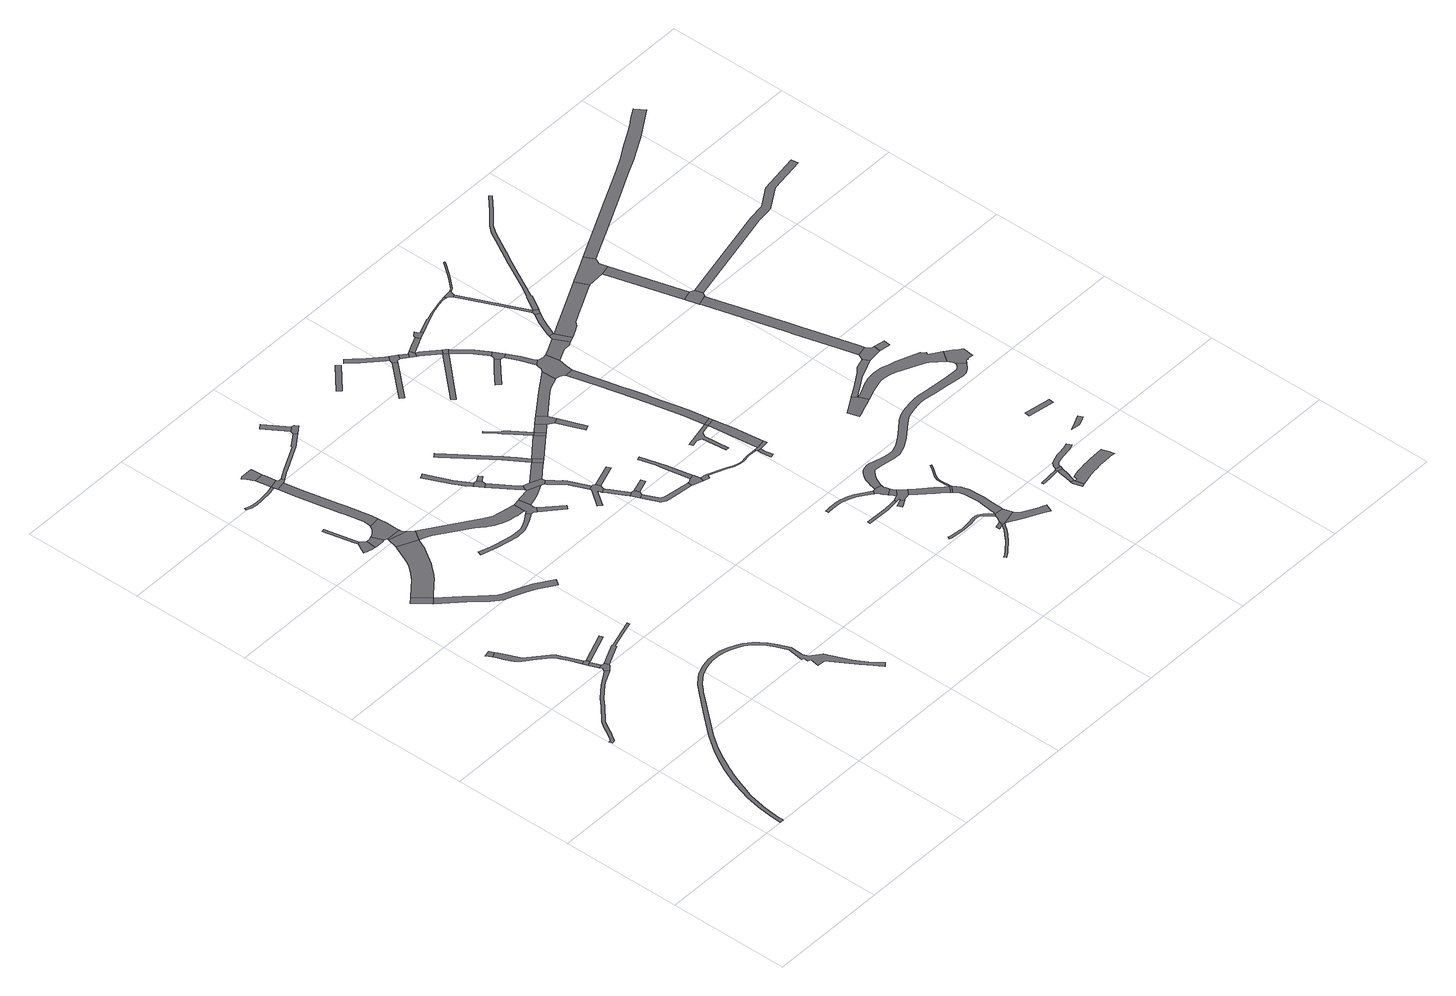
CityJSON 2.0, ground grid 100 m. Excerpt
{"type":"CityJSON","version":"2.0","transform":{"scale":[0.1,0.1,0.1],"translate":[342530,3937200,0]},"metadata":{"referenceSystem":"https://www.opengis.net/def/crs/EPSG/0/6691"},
"CityObjects":{
"road1":{"type":"Road","attributes":{"RoadStructureAttribute.sectionType":"1"},"geometry":[{"type":"MultiSurface","lod":"1","boundaries":[[[0,1,2,3,4,5,6,7,8,9,10,11,12,13,14,15,16,17,18,19,20,21,22,23,24,25,26,27,28,29,30]]]}]},
"road2":{"type":"Road","geometry":[{"type":"MultiSurface","lod":"1","boundaries":[[[31,32,33,34]]]}]},
"road3":{"type":"Road","attributes":{"RoadStructureAttribute.sectionType":"1"},"geometry":[{"type":"MultiSurface","lod":"1","boundaries":[[[35,36,37,38,39,40,41,42,43,44,45,46,47,48,49,50,51,52,53,54,55,56,57,58,59,60,61,32,31]]]}]},
"road4":{"type":"Road","attributes":{"RoadStructureAttribute.sectionType":"1"},"geometry":[{"type":"MultiSurface","lod":"1","boundaries":[[[62,63,64,65]]]}]},
"road5":{"type":"Road","geometry":[{"type":"MultiSurface","lod":"1","boundaries":[[[64,66,67,48,47,65]]]}]},
"road6":{"type":"Road","geometry":[{"type":"MultiSurface","lod":"1","boundaries":[[[68,69,63,62,70,30,29,71,72,73,74]]]}]},
"road7":{"type":"Road","attributes":{"RoadStructureAttribute.sectionType":"1"},"geometry":[{"type":"MultiSurface","lod":"1","boundaries":[[[75,76,77,78,79,80,81,82,83,84,85,86,87,88,89,90,91,92,93,94,95,96,97,98,99,100,101,102,103,104,105,106,107,108,109,110,111,112,113,114,115,116,117,118,119,120,121,122,123,124,125,126,127,128,129,130,131,132,133,134,135,136,137,138,139,140,141,142,143,144,145,146,147,148,149,150,151,152,153,154,155,156,157,158,159,160,161,162,163,164,165,166,167,168,169,170,171,172,173,174,175,176,177,178,179,180,181,182,183,184]]]}]},
"road8":{"type":"Road","geometry":[{"type":"MultiSurface","lod":"1","boundaries":[[[185,186,187,188]]]}]},
"road9":{"type":"Road","attributes":{"RoadStructureAttribute.sectionType":"1"},"geometry":[{"type":"MultiSurface","lod":"1","boundaries":[[[66,189,190,67]]]}]},
"road10":{"type":"Road","attributes":{"RoadStructureAttribute.sectionType":"1"},"geometry":[{"type":"MultiSurface","lod":"1","boundaries":[[[73,191,192,193,194,195,196,197,198,74]]]}]},
"road11":{"type":"Road","attributes":{"function":"3","RoadStructureAttribute.sectionType":"1"},"geometry":[{"type":"MultiSurface","lod":"1","boundaries":[[[187,199,200,201,202,203,204,205,206,207,208,209,210,211,212,213,214,215,188]]]}]},
"road12":{"type":"Road","attributes":{"RoadStructureAttribute.sectionType":"1"},"geometry":[{"type":"MultiSurface","lod":"1","boundaries":[[[216,217,218,219,220,221,222,223,224,225,226,227,228,229,230,231,232,233,234,235,236,237,187,186]]]}]},
"road13":{"type":"Road","geometry":[{"type":"MultiSurface","lod":"1","boundaries":[[[238,239,240,241,242,243,244,245,246,247,248,249]]]}]},
"road14":{"type":"Road","attributes":{"RoadStructureAttribute.sectionType":"1"},"geometry":[{"type":"MultiSurface","lod":"1","boundaries":[[[250,251,252,253,238,249]]]}]},
"road15":{"type":"Road","attributes":{"RoadStructureAttribute.sectionType":"1"},"geometry":[{"type":"MultiSurface","lod":"1","boundaries":[[[254,255,256,257,258,259,260,247,246]]]}]},
"road16":{"type":"Road","attributes":{"RoadStructureAttribute.sectionType":"1"},"geometry":[{"type":"MultiSurface","lod":"1","boundaries":[[[261,262,263,264,265,266,267,268,269,270,271,272]]]}]},
"road17":{"type":"Road","geometry":[{"type":"MultiSurface","lod":"1","boundaries":[[[273,208,207,274,275,276]]]}]},
"road18":{"type":"Road","geometry":[{"type":"MultiSurface","lod":"1","boundaries":[[[277,278,279,280,281,282,283,284,258,257,285,286]]]}]},
"road19":{"type":"Road","attributes":{"function":"3","RoadStructureAttribute.sectionType":"1"},"geometry":[{"type":"MultiSurface","lod":"1","boundaries":[[[287,288,286,285,273,276]]]}]},
"road20":{"type":"Road","attributes":{"function":"3","RoadStructureAttribute.sectionType":"1"},"geometry":[{"type":"MultiSurface","lod":"1","boundaries":[[[280,289,290,291,292,293,294,295,296,297,298,299,300,301,302,281]]]}]},
"road21":{"type":"Road","attributes":{"function":"3","RoadStructureAttribute.sectionType":"1"},"geometry":[{"type":"MultiSurface","lod":"1","boundaries":[[[272,303,304,305,306,307]]]}]},
"road22":{"type":"Road","geometry":[{"type":"MultiSurface","lod":"1","boundaries":[[[306,308,309,310,311,312,307]]]}]},
"road23":{"type":"Road","geometry":[{"type":"MultiSurface","lod":"1","boundaries":[[[296,295,313,314,315,303,272,271]]]}]},
"road24":{"type":"Road","attributes":{"RoadStructureAttribute.sectionType":"1"},"geometry":[{"type":"MultiSurface","lod":"1","boundaries":[[[316,317,318,319,320,321,322,323,324,325,326,327,328,329,330,331,332]]]}]},
"road25":{"type":"Road","attributes":{"RoadStructureAttribute.sectionType":"1"},"geometry":[{"type":"MultiSurface","lod":"1","boundaries":[[[333,334,335,336,274,207,337,338,339,340,341,342,343,344,345,346,347,348,349,350,351,352,353,354,355,356,357,358,359,360]]]}]},
"road26":{"type":"Road","attributes":{"RoadStructureAttribute.sectionType":"1"},"geometry":[{"type":"MultiSurface","lod":"1","boundaries":[[[361,362,363,364,365,366,314,313,367,368,369,370,371]]]}]},
"road27":{"type":"Road","geometry":[{"type":"MultiSurface","lod":"1","boundaries":[[[359,372,332,331,373,374,375,376,377,378,360]]]}]},
"road28":{"type":"Road","attributes":{"RoadStructureAttribute.sectionType":"1"},"geometry":[{"type":"MultiSurface","lod":"1","boundaries":[[[379,380,381,382,383,384,385,386]]]}]},
"road29":{"type":"Road","attributes":{"RoadStructureAttribute.sectionType":"1"},"geometry":[{"type":"MultiSurface","lod":"1","boundaries":[[[387,388,389,390]]]}]},
"road30":{"type":"Road","attributes":{"RoadStructureAttribute.sectionType":"1"},"geometry":[{"type":"MultiSurface","lod":"1","boundaries":[[[391,392,393,375,374]]]}]},
"road31":{"type":"Road","geometry":[{"type":"MultiSurface","lod":"1","boundaries":[[[394,395,396,386,385,397]]]}]},
"road32":{"type":"Road","geometry":[{"type":"MultiSurface","lod":"1","boundaries":[[[361,371,398,399,387,390]]]}]},
"road33":{"type":"Road","attributes":{"RoadStructureAttribute.sectionType":"1"},"geometry":[{"type":"MultiSurface","lod":"1","boundaries":[[[400,401,402,403,404,394,397]]]}]},
"road34":{"type":"Road","attributes":{"RoadStructureAttribute.sectionType":"1"},"geometry":[{"type":"MultiSurface","lod":"1","boundaries":[[[405,378,377,406,407,408,409,410]]]}]},
"road35":{"type":"Road","geometry":[{"type":"MultiSurface","lod":"1","boundaries":[[[395,411,412,396]]]}]},
"road36":{"type":"Road","geometry":[{"type":"MultiSurface","lod":"1","boundaries":[[[409,413,414,415,416,403,402,410]]]}]},
"road37":{"type":"Road","geometry":[{"type":"MultiSurface","lod":"1","boundaries":[[[417,418,419,420,421,422,423,424,425,426,427,428,429,430,431]]]}]},
"road38":{"type":"Road","attributes":{"RoadStructureAttribute.sectionType":"1"},"geometry":[{"type":"MultiSurface","lod":"1","boundaries":[[[432,433,434,435,414,413,436,437,438,439,425,424]]]}]},
"road39":{"type":"Road","attributes":{"RoadStructureAttribute.sectionType":"1"},"geometry":[{"type":"MultiSurface","lod":"1","boundaries":[[[440,441,442,443,444,445,446,447,448]]]}]},
"road40":{"type":"Road","attributes":{"RoadStructureAttribute.sectionType":"1"},"geometry":[{"type":"MultiSurface","lod":"1","boundaries":[[[447,449,450,416,415,451,452,453,454]]]}]},
"road41":{"type":"Road","attributes":{"RoadStructureAttribute.sectionType":"1"},"geometry":[{"type":"MultiSurface","lod":"1","boundaries":[[[455,456,457,458,459,460,461,462,417,431]]]}]},
"road42":{"type":"Road","geometry":[{"type":"MultiSurface","lod":"1","boundaries":[[[459,458,463,464,465,466,467]]]}]},
"road43":{"type":"Road","geometry":[{"type":"MultiSurface","lod":"1","boundaries":[[[468,448,447,454]]]}]},
"road44":{"type":"Road","attributes":{"RoadStructureAttribute.sectionType":"1"},"geometry":[{"type":"MultiSurface","lod":"1","boundaries":[[[469,470,421,420]]]}]},
"road45":{"type":"Road","geometry":[{"type":"MultiSurface","lod":"1","boundaries":[[[466,471,472,467]]]}]},
"road46":{"type":"Road","attributes":{"RoadStructureAttribute.sectionType":"1"},"geometry":[{"type":"MultiSurface","lod":"1","boundaries":[[[473,474,475,476,465,464,477,478,479,480,481,482,483,484,485,486]]]}]},
"road47":{"type":"Road","attributes":{"RoadStructureAttribute.sectionType":"1"},"geometry":[{"type":"MultiSurface","lod":"1","boundaries":[[[448,468,487,488]]]}]},
"road48":{"type":"Road","attributes":{"RoadStructureAttribute.sectionType":"1"},"geometry":[{"type":"MultiSurface","lod":"1","boundaries":[[[489,490,491,492,493,494,495,496,497,498,499,500,488]]]}]},
"road49":{"type":"Road","attributes":{"RoadStructureAttribute.sectionType":"1"},"geometry":[{"type":"MultiSurface","lod":"1","boundaries":[[[501,502,503,504]]]}]},
"road50":{"type":"Road","geometry":[{"type":"MultiSurface","lod":"1","boundaries":[[[505,506,507,508,509,486,485,510,511]]]}]},
"road51":{"type":"Road","geometry":[{"type":"MultiSurface","lod":"1","boundaries":[[[487,512,489,488]]]}]},
"road52":{"type":"Road","attributes":{"RoadStructureAttribute.sectionType":"1"},"geometry":[{"type":"MultiSurface","lod":"1","boundaries":[[[513,514,515,516,517,518,507,506]]]}]},
"road53":{"type":"Road","attributes":{"RoadStructureAttribute.sectionType":"1"},"geometry":[{"type":"MultiSurface","lod":"1","boundaries":[[[519,489,512,520]]]}]},
"road54":{"type":"Road","attributes":{"RoadStructureAttribute.sectionType":"1"},"geometry":[{"type":"MultiSurface","lod":"1","boundaries":[[[521,522,523,524]]]}]},
"road55":{"type":"Road","geometry":[{"type":"MultiSurface","lod":"1","boundaries":[[[525,526,527,519,520,528,529,530]]]}]},
"road56":{"type":"Road","attributes":{"RoadStructureAttribute.sectionType":"1"},"geometry":[{"type":"MultiSurface","lod":"1","boundaries":[[[528,531,532,529]]]}]},
"road57":{"type":"Road","attributes":{"RoadStructureAttribute.sectionType":"1"},"geometry":[{"type":"MultiSurface","lod":"1","boundaries":[[[533,534,535,536,537,538,539,540,541]]]}]},
"road58":{"type":"Road","attributes":{"RoadStructureAttribute.sectionType":"1"},"geometry":[{"type":"MultiSurface","lod":"1","boundaries":[[[542,543,544,545,546,547,548,549]]]}]},
"road59":{"type":"Road","attributes":{"RoadStructureAttribute.sectionType":"1"},"geometry":[{"type":"MultiSurface","lod":"1","boundaries":[[[550,551,552,553,554,555,556,557,558,559,560,561,562,563,564,565,566]]]}]},
"road60":{"type":"Road","attributes":{"RoadStructureAttribute.sectionType":"1"},"geometry":[{"type":"MultiSurface","lod":"1","boundaries":[[[510,567,568,569,570,571,572,573,574,575,576,577,578,579,580,581,582,583,584,511]]]}]},
"road61":{"type":"Road","attributes":{"RoadStructureAttribute.sectionType":"1"},"geometry":[{"type":"MultiSurface","lod":"1","boundaries":[[[585,586,587,588,589,590,591,592,593,594,595,596,597,598,599,600,601,602]]]}]},
"road62":{"type":"Road","geometry":[{"type":"MultiSurface","lod":"1","boundaries":[[[603,604,605,533,541,521,524]]]}]},
"road63":{"type":"Road","attributes":{"RoadStructureAttribute.sectionType":"1"},"geometry":[{"type":"MultiSurface","lod":"1","boundaries":[[[606,607,608,609,610,611,612,613,614,615,616,617,618,619,620,621,622,623,624,625,626,627,628,629,630,631]]]}]},
"road64":{"type":"Road","attributes":{"RoadStructureAttribute.sectionType":"1"},"geometry":[{"type":"MultiSurface","lod":"1","boundaries":[[[632,633,605,604]]]}]},
"road65":{"type":"Road","geometry":[{"type":"MultiSurface","lod":"1","boundaries":[[[634,635,636,637]]]}]},
"road66":{"type":"Road","attributes":{"RoadStructureAttribute.sectionType":"1"},"geometry":[{"type":"MultiSurface","lod":"1","boundaries":[[[638,639,640,641,642,643,644,645,646,525,530]]]}]},
"road67":{"type":"Road","geometry":[{"type":"MultiSurface","lod":"1","boundaries":[[[647,633,632,648,649,650]]]}]},
"road68":{"type":"Road","attributes":{"RoadStructureAttribute.sectionType":"1"},"geometry":[{"type":"MultiSurface","lod":"1","boundaries":[[[651,652,653,654,655,656,657,658,655,659,660,661]]]}]},
"road69":{"type":"Road","geometry":[{"type":"MultiSurface","lod":"1","boundaries":[[[662,663,664,665,666,550,566,667,668,669,670]]]}]},
"road70":{"type":"Road","geometry":[{"type":"MultiSurface","lod":"1","boundaries":[[[671,672,585,673]]]}]},
"road71":{"type":"Road","attributes":{"RoadStructureAttribute.sectionType":"1"},"geometry":[{"type":"MultiSurface","lod":"1","boundaries":[[[669,674,675,676,677,670]]]}]},
"road72":{"type":"Road","geometry":[{"type":"MultiSurface","lod":"1","boundaries":[[[678,679,680,681,637,636,682,683,684,685,676,675,542,549]]]}]},
"road73":{"type":"Road","attributes":{"RoadStructureAttribute.sectionType":"1"},"geometry":[{"type":"MultiSurface","lod":"1","boundaries":[[[686,687,688,689,690,691,692,693,694,695,686,696,697,698,699,700,701]]]}]},
"road74":{"type":"Road","attributes":{"RoadStructureAttribute.sectionType":"1"},"geometry":[{"type":"MultiSurface","lod":"1","boundaries":[[[649,702,703,656,704,705,706,707,650]]]}]},
"road75":{"type":"Road","attributes":{"RoadStructureAttribute.sectionType":"1"},"geometry":[{"type":"MultiSurface","lod":"1","boundaries":[[[708,709,710,711,712,713,714,715,716]]]}]},
"road76":{"type":"Road","attributes":{"RoadStructureAttribute.sectionType":"1"},"geometry":[{"type":"MultiSurface","lod":"1","boundaries":[[[717,718,719,720,721,722]]]}]},
"road77":{"type":"Road","attributes":{"RoadStructureAttribute.sectionType":"1"},"geometry":[{"type":"MultiSurface","lod":"1","boundaries":[[[723,724,725,647,650,726,727,728,729]]]}]},
"road78":{"type":"Road","geometry":[{"type":"MultiSurface","lod":"1","boundaries":[[[716,730,698,697,576,575,731,708]]]}]},
"road79":{"type":"Road","geometry":[{"type":"MultiSurface","lod":"1","boundaries":[[[732,704,656,655,654]]]}]},
"road80":{"type":"Road","geometry":[{"type":"MultiSurface","lod":"1","boundaries":[[[733,606,631,734,673,585,602,735]]]}]},
"road81":{"type":"Road","attributes":{"RoadStructureAttribute.sectionType":"1"},"geometry":[{"type":"MultiSurface","lod":"1","boundaries":[[[736,737,738,739,740,741,742,743,744,745,746,747,685,684,748,749,750,751,752,753,754]]]}]},
"road82":{"type":"Road","geometry":[{"type":"MultiSurface","lod":"1","boundaries":[[[755,687,686,701]]]}]},
"road83":{"type":"Road","geometry":[{"type":"MultiSurface","lod":"1","boundaries":[[[756,757,758,759,760,761,723,729]]]}]},
"road84":{"type":"Road","attributes":{"RoadStructureAttribute.sectionType":"1"},"geometry":[{"type":"MultiSurface","lod":"1","boundaries":[[[762,763,764,765,766,767,768,769,770,735,602]]]}]},
"road85":{"type":"Road","attributes":{"RoadStructureAttribute.sectionType":"1"},"geometry":[{"type":"MultiSurface","lod":"1","boundaries":[[[733,771,772,773,774,775,776,777,778,779,780,781,782,783,784,785,786,606]]]}]},
"road86":{"type":"Road","attributes":{"RoadStructureAttribute.sectionType":"1"},"geometry":[{"type":"MultiSurface","lod":"1","boundaries":[[[787,788,789,790,791,687,755,792,793,794,795,796,797,798,799]]]}]},
"road87":{"type":"Road","geometry":[{"type":"MultiSurface","lod":"1","boundaries":[[[800,722,721,801,802,651,661]]]}]},
"road88":{"type":"Road","geometry":[{"type":"MultiSurface","lod":"1","boundaries":[[[803,778,777,804,805,736,754]]]}]},
"road89":{"type":"Road","attributes":{"RoadStructureAttribute.sectionType":"1"},"geometry":[{"type":"MultiSurface","lod":"1","boundaries":[[[806,807,808,809,810,811,812,802,801]]]}]},
"road90":{"type":"Road","geometry":[{"type":"MultiSurface","lod":"1","boundaries":[[[642,813,814,815,799,798,816,817,818,819,820,821,822,823,824,825,826,808,807,827,828,829,643]]]}]},
"road91":{"type":"Road","attributes":{"RoadStructureAttribute.sectionType":"1"},"geometry":[{"type":"MultiSurface","lod":"1","boundaries":[[[805,830,831,832,833,834,835,836,837,838,839,840,841,842,843,844,845,846,847,848,736]]]}]},
"road92":{"type":"Road","attributes":{"RoadStructureAttribute.sectionType":"1"},"geometry":[{"type":"MultiSurface","lod":"1","boundaries":[[[756,849,850,851,852,853,854,855,856,857,858,859,860,861,862,863,757]]]}]},
"road93":{"type":"Road","attributes":{"RoadStructureAttribute.sectionType":"1"},"geometry":[{"type":"MultiSurface","lod":"1","boundaries":[[[864,865,866,867,868,820,819,869,870,871,872]]]}]},
"road94":{"type":"Road","geometry":[{"type":"MultiSurface","lod":"1","boundaries":[[[873,874,875,876,864,872]]]}]},
"road95":{"type":"Road","attributes":{"RoadStructureAttribute.sectionType":"1"},"geometry":[{"type":"MultiSurface","lod":"1","boundaries":[[[877,878,879,880,881,882,883,884,885,886,887]]]}]},
"road96":{"type":"Road","geometry":[{"type":"MultiSurface","lod":"1","boundaries":[[[888,889,890,891,892,893,894,895,896]]]}]},
"road97":{"type":"Road","attributes":{"RoadStructureAttribute.sectionType":"1"},"geometry":[{"type":"MultiSurface","lod":"1","boundaries":[[[897,898,899,876,875,900,901,902,903,904]]]}]},
"road98":{"type":"Road","geometry":[{"type":"MultiSurface","lod":"1","boundaries":[[[905,906,907,857,856,908,909,910,911,912,913,914]]]}]},
"road99":{"type":"Road","attributes":{"RoadStructureAttribute.sectionType":"1"},"geometry":[{"type":"MultiSurface","lod":"1","boundaries":[[[915,916,917,892,891,918,919,920,921,887]]]}]},
"road100":{"type":"Road","attributes":{"RoadStructureAttribute.sectionType":"1"},"geometry":[{"type":"MultiSurface","lod":"1","boundaries":[[[922,911,910,923,924]]]}]},
"road101":{"type":"Road","geometry":[{"type":"MultiSurface","lod":"1","boundaries":[[[877,887,921,925,926]]]}]},
"road102":{"type":"Road","geometry":[{"type":"MultiSurface","lod":"1","boundaries":[[[927,928,904,903,929,922,924]]]}]},
"road103":{"type":"Road","attributes":{"RoadStructureAttribute.sectionType":"1"},"geometry":[{"type":"MultiSurface","lod":"1","boundaries":[[[930,931,932,933,934,935,936,937,938,939,940,941,942,943,944,945,946,947,948,949,950,951,952,953,954,955,956,957,958,959,960,961,962,963,964,965,966,967,665,664,968,969,970,971,972,973,974,975,976,977,978,979,980,981,982,983,984,985,986,987,988,989,990,991,992,993,994,995,996]]]}]},
"road104":{"type":"Road","geometry":[{"type":"MultiSurface","lod":"1","boundaries":[[[997,998,999,1000,1001,1002,1003,1004,1005,1006,1007,1008,1009]]]}]},
"road105":{"type":"Road","attributes":{"RoadStructureAttribute.sectionType":"1"},"geometry":[{"type":"MultiSurface","lod":"1","boundaries":[[[1010,1011,1012,1013,1014,1015,1016,1017,1018,1019,1020,1021,1022,905,914]]]}]},
"road106":{"type":"Road","attributes":{"function":"3","RoadStructureAttribute.sectionType":"1"},"geometry":[{"type":"MultiSurface","lod":"1","boundaries":[[[1023,1024,1025,1026,1027,1028,1029,1030,1031,1032,1033,1034,1035,1036,1037,1038,1039,1040,1041,1042,1043,1044,1045,1046,1047,888,896]]]}]},
"road107":{"type":"Road","attributes":{"RoadStructureAttribute.sectionType":"1"},"geometry":[{"type":"MultiSurface","lod":"1","boundaries":[[[925,1048,1049,1050,1051,1052,1053,1054,1055,1056,1057,1058,1059,1060,1061,1062,1063,1064,1065,926]]]}]},
"road108":{"type":"Road","attributes":{"RoadStructureAttribute.sectionType":"1"},"geometry":[{"type":"MultiSurface","lod":"1","boundaries":[[[1066,1067,874,873,1068,1069,1070,1071,1072,1073,1074,1075,1076]]]}]},
"road109":{"type":"Road","attributes":{"RoadStructureAttribute.sectionType":"1"},"geometry":[{"type":"MultiSurface","lod":"1","boundaries":[[[1077,1078,1079,1000,999,1080,1081,1082,1083,1084,1085,1086]]]}]},
"road110":{"type":"Road","attributes":{"RoadStructureAttribute.sectionType":"1"},"geometry":[{"type":"MultiSurface","lod":"1","boundaries":[[[1087,1088,1089,1090,1091,1092,1093,1094,1095,1096,1097,1098,1099,1100,1101,1102,1103,1104,1105,1106,1107,1108,1109,1110,1111,1112,1113,1114,1115,1116,1117,997,1009]]]}]},
"road111":{"type":"Road","attributes":{"RoadStructureAttribute.sectionType":"1"},"geometry":[{"type":"MultiSurface","lod":"1","boundaries":[[[1118,1119,1120,1121,1122,1123,1124,1125,1126,1127,1128]]]}]},
"road112":{"type":"Road","attributes":{"RoadStructureAttribute.sectionType":"1"},"geometry":[{"type":"MultiSurface","lod":"1","boundaries":[[[929,1129,1130,1131,1132,1133,1134,1135,1136,1137,1138,1139,1140,1141,1142,1143,1144,1145,1146,1147,1148,1149,1150,1151,1152,1153,1154,922]]]}]},
"road113":{"type":"Road","attributes":{"RoadStructureAttribute.sectionType":"1"},"geometry":[{"type":"MultiSurface","lod":"1","boundaries":[[[1155,1156,1157,1158]]]}]},
"road114":{"type":"Road","geometry":[{"type":"MultiSurface","lod":"1","boundaries":[[[1159,1160,1076,1075,1161,1162,1163,1164,1165]]]}]},
"road115":{"type":"Road","geometry":[{"type":"MultiSurface","lod":"1","boundaries":[[[1166,1167,1168,1169,1086,1085,1170,1171]]]}]},
"road116":{"type":"Road","attributes":{"RoadStructureAttribute.sectionType":"1"},"geometry":[{"type":"MultiSurface","lod":"1","boundaries":[[[1172,1173,1174,1175,1176,1177,1178,1179,1180,1181,1182,1183,1184,1185,1186,1187,1169,1168]]]}]},
"road117":{"type":"Road","attributes":{"RoadStructureAttribute.sectionType":"1"},"geometry":[{"type":"MultiSurface","lod":"1","boundaries":[[[1188,1189,1162,1161]]]}]},
"road118":{"type":"Road","geometry":[{"type":"MultiSurface","lod":"1","boundaries":[[[1190,1189,1188,1180,1179,1191]]]}]},
"road119":{"type":"Road","attributes":{"RoadStructureAttribute.sectionType":"1"},"geometry":[{"type":"MultiSurface","lod":"1","boundaries":[[[1170,1192,1193,1194,1195,1171]]]}]},
"road120":{"type":"Road","geometry":[{"type":"MultiSurface","lod":"1","boundaries":[[[1196,1197,1198,1199,1200,1201,1202,1203,1096,1095,1204,1205,930,996]]]}]},
"road121":{"type":"Road","attributes":{"RoadStructureAttribute.sectionType":"1"},"geometry":[{"type":"MultiSurface","lod":"1","boundaries":[[[1206,1207,1208,1209,1210,1211,1212,1213,1214,1215,1216,1217,1218,1190,1191]]]}]},
"road122":{"type":"Road","attributes":{"RoadStructureAttribute.sectionType":"1"},"geometry":[{"type":"MultiSurface","lod":"1","boundaries":[[[1219,1220,1221,1222,1223,1224,1225,1226,1227,1228,1229,1230,1165,1164,1231,1232,1233,1234,1235,1236,1237,1238,1239,1240,1241]]]}]}
},
"vertices":[
[547,1977,0],[522,1960,0],[463,1926,0],[424,1899,0],[314,1815,0],[253,1755,0],[136,1648,0],[103,1603,0],[83,1566,0],[66,1533,0],[38,1491,0],[28,1480,0],[19,1472,0],[7,1468,0],[14,1444,0],[28,1448,0],[43,1454,0],[46,1458,0],[62,1483,0],[87,1521,0],[97,1539,0],[124,1590,0],[154,1632,0],[270,1736,0],[330,1796,0],[438,1879,0],[476,1903,0],[536,1934,0],[565,1946,0],[576,1954,0],[555,1983,0],
[151,2675,0],[194,2701,0],[176,2736,0],[127,2723,0],
[161,2655,0],[189,2588,0],[214,2532,0],[224,2518,0],[235,2506,0],[251,2490,0],[271,2472,0],[312,2440,0],[413,2356,0],[433,2332,0],[447,2302,0],[472,2245,0],[508,2149,0],[537,2160,0],[500,2257,0],[488,2284,0],[477,2307,0],[458,2349,0],[434,2377,0],[331,2463,0],[304,2488,0],[291,2501,0],[281,2513,0],[272,2527,0],[263,2546,0],[235,2608,0],[206,2676,0],
[553,2028,0],[584,2039,0],[555,2119,0],[524,2108,0],
[565,2123,0],[555,2151,0],
[604,2034,0],[599,2034,0],[564,2005,0],[598,1970,0],[616,1984,0],[625,1999,0],[612,2034,0],
[182,18,0],[182,30,0],[186,73,0],[195,146,0],[201,202,0],[201,205,0],[204,221,0],[229,338,0],[247,392,0],[248,395,0],[268,449,0],[303,544,0],[328,599,0],[330,605,0],[350,648,0],[360,667,0],[405,751,0],[436,804,0],[444,817,0],[456,837,0],[473,864,0],[544,961,0],[676,1117,0],[754,1208,0],[839,1306,0],[853,1320,0],[899,1369,0],[941,1402,0],[978,1426,0],[1015,1442,0],[1045,1454,0],[1093,1464,0],[1132,1472,0],[1150,1473,0],[1191,1474,0],[1245,1466,0],[1282,1455,0],[1292,1453,0],[1355,1424,0],[1391,1403,0],[1438,1364,0],[1468,1329,0],[1502,1281,0],[1531,1224,0],[1569,1135,0],[1551,1003,0],[1571,997,0],[1565,958,0],[1592,947,0],[1580,872,0],[1645,868,0],[1779,657,0],[1807,614,0],[1809,610,0],[1878,508,0],[1908,533,0],[1848,606,0],[1836,627,0],[1775,729,0],[1693,923,0],[1611,989,0],[1610,992,0],[1592,1031,0],[1591,1034,0],[1600,1140,0],[1558,1237,0],[1527,1296,0],[1492,1348,0],[1459,1385,0],[1408,1428,0],[1369,1451,0],[1302,1481,0],[1279,1487,0],[1252,1495,0],[1241,1497,0],[1206,1503,0],[1161,1503,0],[1121,1502,0],[1090,1496,0],[1084,1495,0],[1036,1484,0],[1003,1472,0],[963,1454,0],[923,1428,0],[878,1392,0],[874,1388,0],[815,1327,0],[730,1229,0],[652,1138,0],[519,981,0],[447,883,0],[438,871,0],[406,824,0],[372,769,0],[316,665,0],[270,559,0],[268,553,0],[260,532,0],[225,438,0],[221,426,0],[198,346,0],[173,226,0],[169,205,0],[164,150,0],[155,77,0],[152,46,0],[151,32,0],[150,18,0],[149,2,0],[181,0,0],
[202,3485,0],[302,3360,0],[348,3398,0],[248,3522,0],
[818,2218,0],[808,2246,0],
[806,2082,0],[800,2095,0],[953,2141,0],[1044,2166,0],[1039,2186,0],[948,2161,0],[795,2113,0],[793,2117,0],
[360,3408,0],[465,3492,0],[501,3521,0],[557,3578,0],[563,3585,0],[614,3644,0],[705,3780,0],[707,3784,0],[746,3874,0],[585,3946,0],[583,3938,0],[530,3820,0],[508,3771,0],[487,3740,0],[440,3686,0],[394,3639,0],[256,3528,0],
[471,3190,0],[585,3070,0],[634,3023,0],[659,3008,0],[729,2978,0],[814,2942,0],[849,2926,0],[887,2908,0],[917,2889,0],[981,2848,0],[1026,2816,0],[1062,2865,0],[1014,2898,0],[916,2961,0],[839,2996,0],[692,3059,0],[686,3062,0],[679,3066,0],[670,3071,0],[628,3112,0],[514,3232,0],[496,3249,0],
[437,4173,0],[429,4154,0],[422,4145,0],[391,4081,0],[407,4074,0],[412,4071,0],[430,4066,0],[458,4059,0],[485,4055,0],[496,4142,0],[485,4150,0],[456,4178,0],
[450,4206,0],[392,4455,0],[372,4451,0],[431,4197,0],
[512,4052,0],[565,4054,0],[572,4055,0],[585,4060,0],[549,4149,0],[527,4140,0],[505,4140,0],
[436,5012,0],[336,5001,0],[287,5001,0],[243,5007,0],[200,5023,0],[193,5004,0],[238,4987,0],[286,4981,0],[337,4981,0],[439,4992,0],[497,5006,0],[493,5026,0],
[610,4036,0],[800,3954,0],[786,3964,0],[761,3994,0],
[735,4058,0],[734,4091,0],[734,4159,0],[727,4234,0],[634,4225,0],[612,4191,0],[590,4171,0],[563,4154,0],[613,4046,0],[735,4047,0],
[738,4032,0],[736,4042,0],
[720,4297,0],[714,4329,0],[682,4497,0],[669,4555,0],[645,4672,0],[608,4846,0],[582,4988,0],[503,4972,0],[533,4822,0],[603,4481,0],[611,4440,0],[639,4294,0],[642,4282,0],[640,4244,0],
[566,5048,0],[564,5054,0],[550,5143,0],[548,5160,0],[468,5152,0],
[539,5255,0],[463,5253,0],[437,5254,0],[420,5243,0],[432,5225,0],
[612,5005,0],[600,5027,0],[572,5028,0],
[1377,3434,0],[1319,3408,0],[1304,3403,0],[1221,3401,0],[1197,3406,0],[1067,3430,0],[1046,3434,0],[1023,3441,0],[923,3472,0],[913,3440,0],[1049,3398,0],[1223,3363,0],[1309,3368,0],[1335,3379,0],[1405,3410,0],[1471,3448,0],[1451,3480,0],
[1282,3636,0],[1200,3682,0],[1196,3685,0],[1000,3819,0],[808,3848,0],[834,3836,0],[845,3830,0],[896,3796,0],[997,3725,0],[1046,3691,0],[1115,3641,0],[1131,3629,0],[1147,3614,0],[1160,3602,0],[1173,3591,0],[1192,3578,0],[1214,3565,0],[1234,3555,0],[1258,3545,0],[1287,3534,0],[1316,3525,0],[1341,3518,0],[1370,3513,0],[1401,3508,0],[1425,3506,0],[1455,3506,0],[1465,3506,0],[1464,3602,0],
[1018,5274,0],[908,5195,0],[911,5188,0],[904,5184,0],[881,5172,0],[684,5073,0],[686,5048,0],[694,5053,0],[896,5154,0],[916,5164,0],[1040,5250,0],
[1473,3493,0],[1500,3445,0],[1515,3432,0],[1544,3464,0],[1537,3482,0],[1540,3512,0],[1525,3612,0],
[1426,4016,0],[1380,4098,0],[1288,4304,0],[1251,4288,0],[1344,4080,0],[1392,3995,0],[1425,3947,0],[1457,3969,0],
[1061,5330,0],[941,5511,0],[904,5486,0],[1026,5303,0],
[1677,3285,0],[1703,3315,0],[1556,3452,0],
[1503,3903,0],[1505,3933,0],[1487,3966,0],[1470,3880,0],
[1109,5297,0],[1091,5325,0],
[1593,3701,0],[1602,3688,0],[1635,3645,0],[1656,3686,0],[1634,3712,0],
[1541,3615,0],[1578,3521,0],[1641,3543,0],[1714,3579,0],[1740,3592,0],[1639,3630,0],
[1548,3963,0],[1529,3992,0],
[1769,3582,0],[1802,3603,0],[1800,3633,0],[1713,3669,0],
[2005,3237,0],[2008,3248,0],[2012,3262,0],[2013,3266,0],[2002,3305,0],[2002,3304,0],[1985,3312,0],[1974,3316,0],[1937,3300,0],[1941,3290,0],[1930,3275,0],[1835,3148,0],[1867,3124,0],[1960,3252,0],[1970,3216,0],
[1900,3482,0],[1882,3505,0],[1881,3506,0],[1843,3553,0],[1781,3566,0],[1850,3480,0],[1858,3470,0],[1866,3461,0],
[1856,3911,0],[1801,3993,0],[1510,4382,0],[1482,4361,0],[1478,4358,0],[1498,4331,0],[1768,3970,0],[1883,3798,0],[1915,3822,0],
[1805,3737,0],[1803,3736,0],[1841,3663,0],[1853,3672,0],[1905,3711,0],[1933,3732,0],
[1980,3197,0],[1990,3177,0],[2052,3065,0],[2067,3039,0],[2102,3059,0],[2027,3193,0],[2025,3196,0],[2010,3226,0],
[2079,3018,0],[2098,2972,0],[2135,2988,0],[2143,3017,0],[2132,3056,0],
[1965,3756,0],
[2204,3332,0],[2191,3369,0],
[2259,3056,0],[2247,3094,0],
[2234,2844,0],[2218,2850,0],[2191,2864,0],[2166,2916,0],[2105,2956,0],[2126,2908,0],[2151,2856,0],[2157,2843,0],[2167,2830,0],[2180,2819,0],[2198,2810,0],[2228,2805,0],[2435,2779,0],[2440,2819,0],
[2158,3902,0],[2106,3971,0],
[2133,3989,0],[2036,4126,0],[2009,4163,0],[1978,4180,0],[1959,4205,0],[1907,4273,0],[1894,4263,0],[1929,4219,0],[1962,4175,0],[1972,4162,0],[1977,4152,0],[2027,4082,0],
[1558,5334,0],[1586,5304,0],[1784,5484,0],[1757,5516,0],
[2524,2836,0],[2522,2843,0],[2483,2835,0],[2447,2817,0],[2443,2819,0],[2523,2752,0],[2534,2789,0],
[2184,3921,0],
[2480,3055,0],[2420,3257,0],[2394,3250,0],[2433,3113,0],[2441,3047,0],[2482,2842,0],
[2207,4044,0],[2258,3977,0],
[2040,5225,0],[1787,4945,0],[1817,4918,0],[2068,5200,0],
[2275,4096,0],[2249,4076,0],[2247,4075,0],[2304,3944,0],[2351,3962,0],[2326,4028,0],
[2393,3726,0],[2433,3745,0],
[2072,5289,0],[2054,5302,0],[1922,5425,0],[1887,5464,0],[1846,5511,0],[1814,5483,0],[1892,5396,0],[2027,5270,0],[2046,5255,0],
[3246,1595,0],[3209,1590,0],[3141,1583,0],[2952,1586,0],[2952,1563,0],[3142,1560,0],[3211,1567,0],[3249,1572,0],
[3223,1769,0],[3164,1812,0],[3113,1846,0],[3066,1867,0],[3002,1886,0],[2967,1891,0],[2901,1893,0],[2855,1888,0],[2846,1887,0],[2849,1860,0],[2902,1865,0],[2965,1864,0],[2996,1859,0],[3057,1841,0],[3100,1822,0],[3148,1790,0],[3203,1744,0],
[2578,2735,0],[2588,2764,0],[2727,2710,0],[2786,2681,0],[2818,2671,0],[2837,2668,0],[2866,2668,0],[2938,2676,0],[3011,2677,0],[3011,2687,0],[2937,2686,0],[2889,2681,0],[2866,2678,0],[2837,2678,0],[2820,2681,0],[2790,2690,0],[2731,2719,0],[2591,2774,0],
[3544,844,0],[3515,803,0],[3481,767,0],[3456,741,0],[3437,722,0],[3342,645,0],[3300,619,0],[3296,618,0],[3307,600,0],[3310,602,0],[3353,629,0],[3451,707,0],[3483,740,0],[3496,753,0],[3531,790,0],[3555,824,0],[3560,831,0],[3573,848,0],
[2079,5212,0],[2104,5213,0],[2129,5246,0],
[3601,958,0],[3571,993,0],[3546,1021,0],[3515,1047,0],[3495,1052,0],[3466,1050,0],[3410,1041,0],[3331,1036,0],[3315,1037,0],[3274,1039,0],[3235,1044,0],[3220,1045,0],[3200,1052,0],[3199,1053,0],[3192,1034,0],[3215,1026,0],[3272,1019,0],[3299,1018,0],[3331,1016,0],[3412,1021,0],[3468,1030,0],[3493,1031,0],[3506,1028,0],[3532,1007,0],[3568,965,0],[3586,945,0],
[2160,5170,0],[2185,5203,0],
[3216,1542,0],[3233,1503,0],[3294,1537,0],[3278,1565,0],
[2338,4037,0],[2392,4077,0],[2525,4177,0],[2567,4203,0],[2660,4238,0],[2656,4359,0],[2482,4242,0],[2308,4120,0],[2280,4100,0],
[2206,5213,0],[2183,5153,0],[2202,5138,0],[2223,5175,0],
[2586,4763,0],[2574,4785,0],[2517,4875,0],[2405,5013,0],[2372,4987,0],[2344,5016,0],[2014,4661,0],[2043,4634,0],[2483,4850,0],[2539,4766,0],[2550,4744,0],
[3307,1728,0],[3304,1743,0],[3306,1761,0],[3248,1778,0],[3246,1771,0],[3227,1724,0],[3244,1692,0],[3263,1662,0],[3316,1696,0],
[3501,865,0],[3504,833,0],[3560,881,0],
[3284,1628,0],[3296,1615,0],[3340,1656,0],[3334,1663,0],
[3276,1575,0],[3280,1574,0],[3281,1571,0],[3280,1568,0],[3303,1543,0],[3326,1551,0],[3351,1555,0],[3395,1595,0],
[2989,3101,0],[2984,3131,0],[2751,3077,0],[2759,3047,0],[2816,3060,0],[2857,3043,0],[2876,2837,0],[2906,2839,0],[2887,3046,0],[2903,3081,0],[3034,2737,0],[3040,2687,0],[3120,2702,0],[3098,2873,0],[3090,2928,0],[3056,3113,0],
[2216,5128,0],[2249,5103,0],[2374,5046,0],[2276,5136,0],[2250,5155,0],[2241,5162,0],
[3016,2659,0],[3017,2620,0],[3020,2598,0],[3022,2583,0],[3029,2549,0],[3058,2557,0],[3053,2587,0],[3046,2621,0],[3043,2659,0],
[2440,4621,0],[2337,4523,0],[2369,4491,0],[2470,4588,0],[2564,4670,0],[2535,4703,0],
[2346,5276,0],[2315,5262,0],[2283,5248,0],[2328,5223,0],[2333,5225,0],[2342,5229,0],[2363,5239,0],
[3125,2672,0],[3016,2674,0],
[2392,5029,0],
[3676,951,0],[3582,922,0],[3697,877,0],
[3611,1388,0],[3608,1391,0],[3607,1392,0],[3607,1393,0],[3606,1393,0],[3604,1396,0],[3603,1397,0],[3600,1400,0],[3584,1415,0],[3533,1466,0],[3443,1551,0],[3396,1594,0],[3354,1552,0],[3492,1422,0],[3516,1399,0],[3547,1368,0],[3557,1358,0],[3563,1352,0],[3567,1347,0],
[3050,3147,0],
[2428,5268,0],[2417,5283,0],[2406,5284,0],[2393,5308,0],[2388,5319,0],[2353,5295,0],
[3696,778,0],[3708,772,0],[3826,709,0],[3882,679,0],[3909,744,0],[3886,754,0],[3857,766,0],[3756,820,0],[3727,835,0],
[3682,1094,0],[3685,1127,0],[3683,1173,0],[3677,1267,0],[3660,1328,0],[3642,1355,0],[3623,1375,0],[3579,1335,0],[3594,1318,0],[3600,1309,0],[3604,1302,0],[3617,1257,0],[3623,1170,0],[3625,1130,0],[3617,1068,0],[3606,976,0],
[2805,3947,0],[2826,3859,0],[2837,3814,0],[2891,3589,0],[2956,3299,0],[3023,3312,0],[2957,3604,0],[2949,3641,0],[2915,3779,0],[2906,3819,0],[2871,3964,0],[2809,4212,0],[2739,4208,0],
[2547,4714,0],[2593,4664,0],[2631,4680,0],
[3569,1346,0],[3622,1385,0],[3622,1388,0],
[2642,4564,0],[2684,4436,0],[2727,4467,0],[2724,4471,0],[2720,4481,0],[2707,4510,0],[2679,4579,0],
[2675,4240,0],[2700,4235,0],[2728,4219,0],[2811,4242,0],[2816,4280,0],[2822,4310,0],[2829,4346,0],[2806,4458,0],[2792,4455,0],[2779,4453,0],[2767,4454,0],[2754,4456,0],[2743,4459,0],[2735,4462,0],[2680,4412,0],[2677,4388,0],[2669,4375,0],
[3622,1391,0],[3622,1397,0],[3621,1412,0],[3617,1470,0],[3617,1499,0],[3630,1532,0],[3655,1568,0],[3676,1594,0],[3700,1634,0],[3691,1640,0],[3668,1600,0],[3647,1574,0],[3621,1537,0],[3606,1501,0],[3606,1469,0],[3610,1412,0],[3611,1397,0],[3611,1393,0],[3611,1392,0],
[2537,5312,0],[2553,5319,0],[2619,5346,0],[2674,5361,0],[2714,5371,0],[2768,5381,0],[2774,5382,0],[2807,5377,0],[2803,5397,0],[2764,5390,0],[2712,5381,0],[2704,5379,0],[2615,5356,0],[2548,5331,0],[2545,5337,0],
[2966,4532,0],[2865,4482,0],[2863,4481,0],[2854,4477,0],[2819,4462,0],[2927,4390,0],[2942,4397,0],[2992,4397,0],[3023,4412,0],
[3071,4434,0],[3013,4555,0],[3010,4560,0],[2975,4568,0],
[4225,937,0],[4218,934,0],[4158,928,0],[4138,927,0],[4073,922,0],[4064,922,0],[4064,902,0],[4138,907,0],[4168,910,0],[4218,914,0],[4233,916,0],
[4234,756,0],[4234,759,0],[4234,762,0],[4233,765,0],[4203,772,0],[4198,751,0],[4223,678,0],[4241,684,0],[4252,687,0],
[3041,4727,0],[3034,4712,0],[2981,4592,0],[3019,4580,0],[3055,4660,0],[3076,4708,0],[3115,4770,0],[3081,4792,0],
[2878,5410,0],[2867,5407,0],[2821,5400,0],[2822,5374,0],[2832,5367,0],[2847,5349,0],[2865,5357,0],[2867,5370,0],[2868,5380,0],[2881,5400,0],
[4229,900,0],[4222,866,0],[4213,823,0],[4237,777,0],[4263,866,0],[4268,891,0],[4272,906,0],
[3104,4828,0],[3010,4989,0],[3084,4824,0],
[4279,932,0],[4240,942,0],
[3085,4811,0],[3083,4801,0],[3138,4807,0],
[4621,2198,0],[4611,2177,0],[4592,2161,0],[4573,2153,0],[4551,2151,0],[4471,2154,0],[4302,2166,0],[4188,2180,0],[4148,2181,0],[4102,2175,0],[4029,2161,0],[3963,2144,0],[3905,2112,0],[3843,2062,0],[3764,2004,0],[3688,1959,0],[3629,1938,0],[3585,1940,0],[3546,1947,0],[3456,1970,0],[3436,1975,0],[3419,1978,0],[3405,1979,0],[3390,1978,0],[3376,1976,0],[3364,1973,0],[3354,1969,0],[3342,1962,0],[3331,1954,0],[3321,1946,0],[3310,1933,0],[3299,1918,0],[3289,1903,0],[3280,1886,0],[3272,1868,0],[3266,1848,0],[3259,1823,0],[3253,1796,0],[3310,1777,0],[3323,1809,0],[3345,1848,0],[3379,1888,0],[3391,1899,0],[3402,1902,0],[3418,1904,0],[3477,1898,0],[3579,1880,0],[3638,1878,0],[3714,1905,0],[3797,1954,0],[3879,2014,0],[3923,2049,0],[3972,2080,0],[3986,2088,0],[4042,2103,0],[4111,2116,0],[4151,2121,0],[4183,2120,0],[4296,2106,0],[4402,2097,0],[4472,2083,0],[4555,2072,0],[4593,2077,0],[4614,2089,0],[4634,2101,0],[4668,2135,0],[4677,2145,0],
[3906,2492,0],[3902,2493,0],[3896,2495,0],[3876,2530,0],[3872,2528,0],[3811,2490,0],[3764,2462,0],[3727,2441,0],[3756,2352,0],[3792,2364,0],[3853,2385,0],[3879,2394,0],[3936,2417,0],
[2889,5402,0],[2908,5414,0],[2980,5493,0],[3015,5538,0],[3077,5618,0],[3086,5634,0],[3077,5638,0],[3069,5623,0],[2988,5519,0],[2982,5512,0],[2972,5500,0],[2901,5422,0],[2885,5411,0],
[4280,694,0],[4331,708,0],[4366,715,0],[4394,720,0],[4404,721,0],[4428,724,0],[4474,728,0],[4530,732,0],[4581,733,0],[4588,733,0],[4634,734,0],[4633,735,0],[4621,775,0],[4607,821,0],[4603,829,0],[4476,825,0],[4440,823,0],[4411,820,0],[4410,820,0],[4363,813,0],[4323,807,0],[4298,801,0],[4261,790,0],[4257,758,0],[4247,757,0],
[4283,949,0],[4286,955,0],[4293,961,0],[4302,967,0],[4311,972,0],[4325,976,0],[4366,988,0],[4453,1002,0],[4507,1020,0],[4485,1055,0],[4444,1041,0],[4391,1033,0],[4357,1027,0],[4295,1009,0],[4268,993,0],[4265,990,0],[4253,979,0],[4246,964,0],
[3309,4702,0],[3083,4590,0],[3133,4464,0],[3181,4487,0],[3209,4524,0],[3329,4583,0],[3349,4593,0],[3431,4633,0],[3534,4684,0],[3570,4702,0],[3519,4805,0],
[4136,2699,0],[4095,2664,0],[3950,2574,0],[3971,2540,0],[4091,2614,0],[4156,2639,0],[4168,2643,0],[4192,2653,0],[4255,2679,0],[4225,2731,0],
[4026,2453,0],[4108,2476,0],[4146,2484,0],[4185,2483,0],[4229,2477,0],[4271,2462,0],[4477,2369,0],[4506,2350,0],[4598,2262,0],[4659,2347,0],[4568,2412,0],[4574,2431,0],[4546,2460,0],[4548,2465,0],[4466,2497,0],[4414,2516,0],[4362,2533,0],[4304,2551,0],[4260,2563,0],[4234,2569,0],[4216,2572,0],[4191,2574,0],[4171,2575,0],[4149,2573,0],[4126,2570,0],[4101,2565,0],[4075,2558,0],[4041,2546,0],[3992,2526,0],[3927,2499,0],[3912,2494,0],
[4763,1185,0],[4741,1176,0],[4730,1171,0],[4649,1136,0],[4642,1133,0],[4630,1127,0],[4697,1118,0],[4706,1118,0],[4754,1139,0],[4775,1148,0],[4778,1150,0],
[3216,4932,0],[3212,4944,0],[3256,5021,0],[3286,5074,0],[3389,5270,0],[3447,5374,0],[3490,5451,0],[3552,5558,0],[3560,5572,0],[3598,5620,0],[3633,5652,0],[3718,5725,0],[3834,5832,0],[3816,5851,0],[3701,5744,0],[3616,5672,0],[3579,5638,0],[3553,5605,0],[3538,5587,0],[3467,5464,0],[3366,5283,0],[3282,5125,0],[3262,5087,0],[3248,5063,0],[3188,4960,0],[3183,4953,0],
[4547,1489,0],[4540,1444,0],[4756,1409,0],[4763,1453,0],
[3658,4874,0],[3536,4814,0],[3715,4707,0],[3800,4730,0],[3781,4796,0],[3803,4846,0],[3764,4926,0],
[4368,2753,0],[4338,2779,0],[4333,2798,0],[4248,2775,0],[4375,2693,0],[4383,2751,0],
[4322,2841,0],[4216,3232,0],[4203,3280,0],[4172,3393,0],[4145,3494,0],[4074,3752,0],[4036,3888,0],[4004,4002,0],[3919,3978,0],[3925,3956,0],[3989,3729,0],[4060,3471,0],[4076,3411,0],[4102,3314,0],[4113,3273,0],[4204,2939,0],
[3886,4095,0],[3971,4119,0],
[4006,4099,0],[4024,4036,0],
[4467,2680,0],[4472,2716,0],[4475,2738,0],[4440,2743,0],
[4699,2168,0],[4709,2159,0],[4719,2170,0],[4762,2163,0],[4777,2256,0],[4764,2266,0],[4734,2289,0],[4717,2305,0],[4621,2220,0],[4623,2208,0],
[4837,4226,0],[4856,4230,0],[4957,4245,0],[5009,4252,0],[5017,4257,0],[5195,4369,0],[5500,4414,0],[5491,4471,0],[5150,4418,0],[4986,4315,0],[4844,4294,0],[4820,4288,0],[4075,4115,0],
[5173,5668,0],[5168,5665,0],[5087,5617,0],[5048,5591,0],[4975,5547,0],[4929,5520,0],[4808,5453,0],[4803,5450,0],[4708,5394,0],[4614,5346,0],[4561,5319,0],[4296,5188,0],[4016,4950,0],[4029,4956,0],[4451,5164,0],[4532,5204,0],[4626,5250,0],[4782,5327,0],[4786,5329,0],[4922,5404,0],[4979,5435,0],[5215,5583,0],[5226,5589,0]
]}
